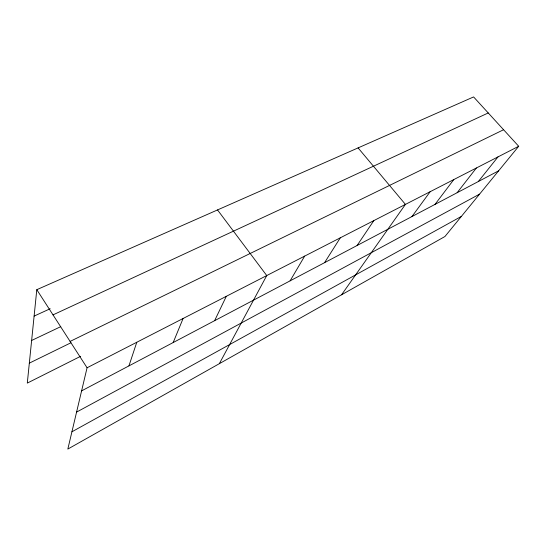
<?xml version="1.0" encoding="UTF-8"?>
<svg xmlns="http://www.w3.org/2000/svg" width="546" height="546" viewBox="0 0 546 546"><rect width="100%" height="100%" fill="white"/><g stroke="black" fill="none" stroke-linecap="round" stroke-linejoin="round"><path stroke-width="0.82" d="M36.794 289.687L87.067 367.772L67.834 449.071L444.942 236.514L518.7 146.273L473.594 96.929L36.794 289.687L27.3 383.094L80.542 356.333M128.938 365.888L136.787 342.26M173.178 342.547L183.087 318.495M214.619 320.679L226.31 296.321M219.342 363.67L266.748 275.566L217.526 209.93M290.097 280.856L304.661 256.108M324.563 262.667L340.281 237.831M357.098 245.502L373.812 220.625M341.537 294.799L405.432 204.402L358.094 147.898M411.957 216.557L430.166 191.707M435.025 204.381L453.787 179.586M457.125 192.724L476.378 167.991M478.31 181.545L497.993 156.9M71.922 431.79L461.377 216.407M76.583 412.1L479.586 194.13M81.607 390.868L498.635 170.816M87.067 367.772L518.7 146.273M29.327 363.138L70.919 342.779M70.1 341.421L503.583 129.73M31.634 340.472L60.749 326.651M53.01 314.878L488.247 112.954M34.105 316.107L50.177 308.729"/></g></svg>
